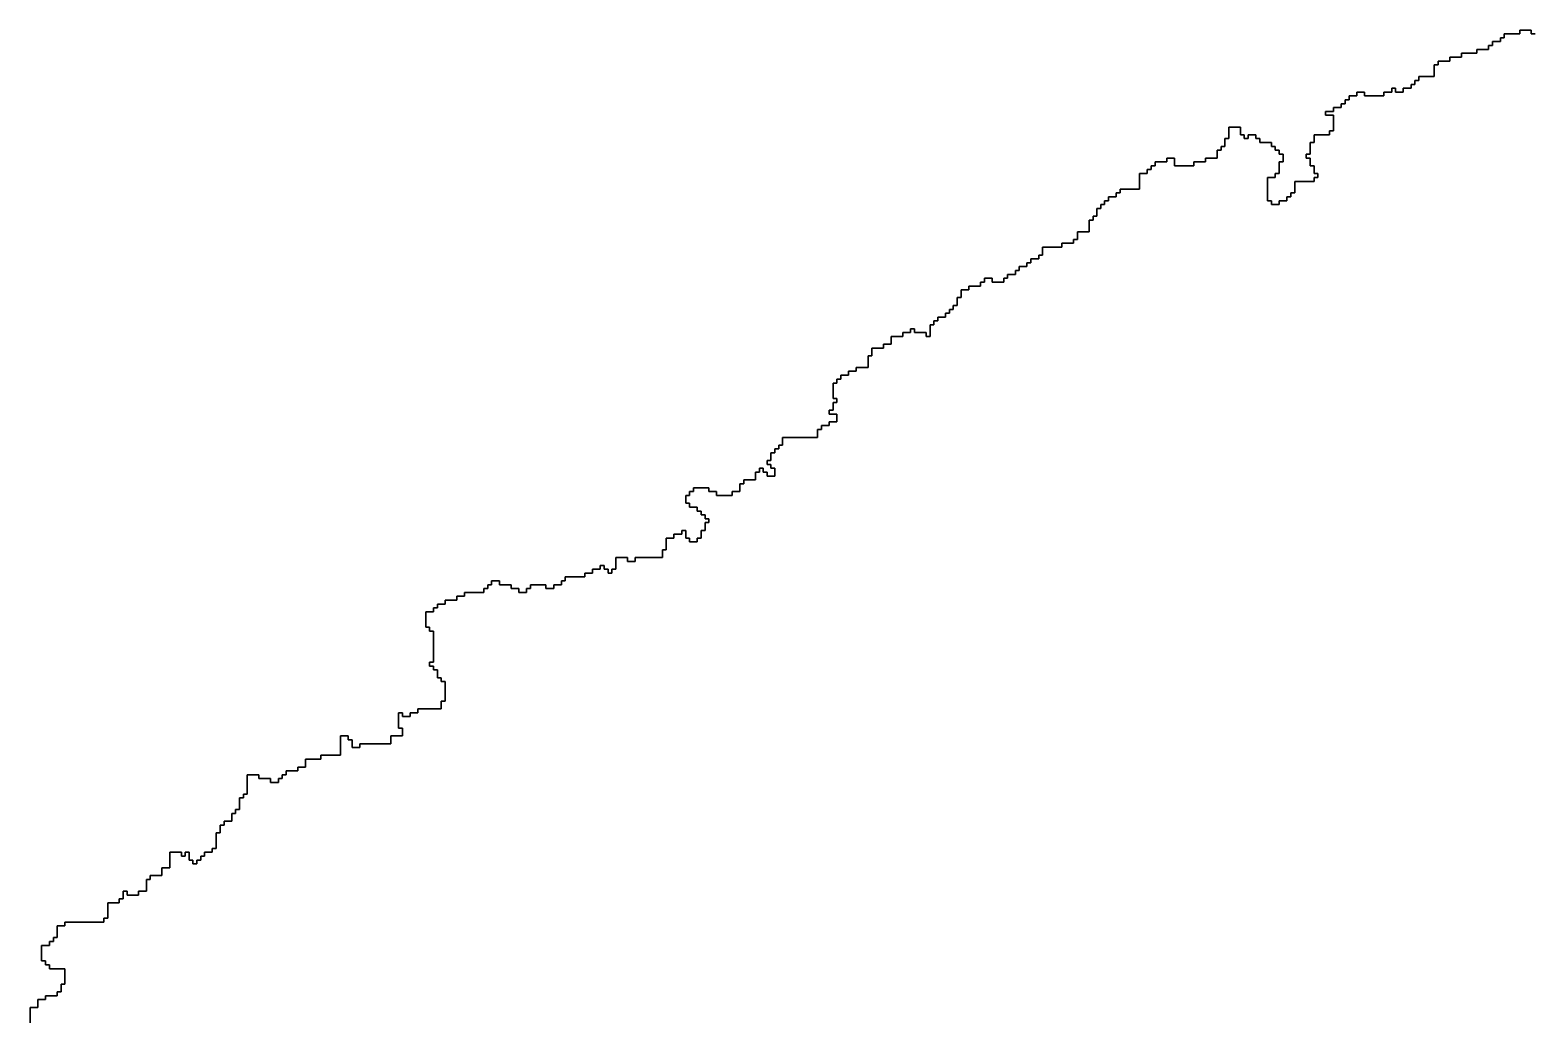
# Model space of a CAD drawing. Header units: inches. Extents: x -98695 to 376223, y 1122520 to 1501782.
# Drawn here: x 309656 to 321598, y 1212778 to 1220674 of the extents above; entities that cross this region are included whole.
import ezdxf

# ---------------------------------------------------------------- set-up
doc = ezdxf.new("R2010")
doc.units = ezdxf.units.IN
doc.header["$MEASUREMENT"] = 0
doc.layers.add('subs1', color=7, linetype='Continuous', true_color=0xc8dcf7)

msp = doc.modelspace()

# ---------------------------------------------------------------- linework, layer by layer
at = {"layer": 'subs1'}
msp.add_lwpolyline([(309656, 1212778), (309656, 1212901), (309717, 1212901), (309717, 1212963), (309779, 1212963), (309779, 1212993), (309872, 1212993), (309872, 1213024), (309902, 1213024), (309902, 1213086), (309933, 1213086), (309933, 1213209), (309810, 1213209), (309810, 1213240), (309779, 1213240), (309779, 1213271), (309748, 1213271), (309748, 1213394), (309810, 1213394), (309810, 1213425), (309841, 1213425), (309841, 1213456), (309872, 1213456), (309872, 1213549), (309933, 1213549), (309933, 1213580), (310242, 1213580), (310242, 1213610), (310273, 1213610), (310273, 1213734), (310365, 1213734), (310365, 1213765), (310396, 1213765), (310396, 1213826), (310427, 1213826), (310427, 1213795), (310519, 1213795), (310519, 1213826), (310581, 1213826), (310581, 1213919), (310612, 1213919), (310612, 1213950), (310704, 1213950), (310704, 1214011), (310766, 1214011), (310766, 1214135), (310859, 1214135), (310859, 1214104), (310889, 1214104), (310889, 1214135), (310920, 1214135), (310920, 1214073), (310951, 1214073), (310951, 1214042), (310982, 1214042), (310982, 1214073), (311013, 1214073), (311013, 1214104), (311044, 1214104), (311044, 1214135), (311105, 1214135), (311105, 1214166), (311136, 1214166), (311136, 1214289), (311167, 1214289), (311167, 1214351), (311198, 1214351), (311198, 1214382), (311260, 1214382), (311260, 1214443), (311290, 1214443), (311290, 1214474), (311321, 1214474), (311321, 1214567), (311352, 1214567), (311352, 1214597), (311383, 1214597), (311383, 1214752), (311476, 1214752), (311476, 1214721), (311568, 1214721), (311568, 1214690), (311630, 1214690), (311630, 1214721), (311661, 1214721), (311661, 1214752), (311691, 1214752), (311691, 1214783), (311784, 1214783), (311784, 1214813), (311846, 1214813), (311846, 1214875), (311969, 1214875), (311969, 1214906), (312123, 1214906), (312123, 1215060), (312185, 1215060), (312185, 1215029), (312216, 1215029), (312216, 1214968), (312278, 1214968), (312278, 1214998), (312524, 1214998), (312524, 1215060), (312617, 1215060), (312617, 1215122), (312586, 1215122), (312586, 1215245), (312617, 1215245), (312617, 1215214), (312679, 1215214), (312679, 1215245), (312740, 1215245), (312740, 1215276), (312925, 1215276), (312925, 1215338), (312956, 1215338), (312956, 1215492), (312925, 1215492), (312925, 1215523), (312895, 1215523), (312895, 1215585), (312864, 1215585), (312864, 1215615), (312833, 1215615), (312833, 1215646), (312864, 1215646), (312864, 1215893), (312833, 1215893), (312833, 1215924), (312802, 1215924), (312802, 1216047), (312864, 1216047), (312864, 1216078), (312895, 1216078), (312895, 1216109), (312956, 1216109), (312956, 1216140), (313049, 1216140), (313049, 1216171), (313110, 1216171), (313110, 1216202), (313265, 1216202), (313265, 1216232), (313296, 1216232), (313296, 1216263), (313326, 1216263), (313326, 1216294), (313388, 1216294), (313388, 1216263), (313481, 1216263), (313481, 1216232), (313542, 1216232), (313542, 1216202), (313604, 1216202), (313604, 1216232), (313635, 1216232), (313635, 1216263), (313758, 1216263), (313758, 1216232), (313820, 1216232), (313820, 1216263), (313882, 1216263), (313882, 1216294), (313912, 1216294), (313912, 1216325), (314067, 1216325), (314067, 1216356), (314128, 1216356), (314128, 1216387), (314190, 1216387), (314190, 1216417), (314221, 1216417), (314221, 1216387), (314252, 1216387), (314252, 1216356), (314283, 1216356), (314283, 1216387), (314313, 1216387), (314313, 1216479), (314406, 1216479), (314406, 1216448), (314468, 1216448), (314468, 1216479), (314684, 1216479), (314684, 1216541), (314714, 1216541), (314714, 1216633), (314776, 1216633), (314776, 1216664), (314838, 1216664), (314838, 1216695), (314869, 1216695), (314869, 1216633), (314900, 1216633), (314900, 1216603), (314961, 1216603), (314961, 1216633), (314992, 1216633), (314992, 1216695), (315023, 1216695), (315023, 1216757), (315054, 1216757), (315054, 1216788), (315023, 1216788), (315023, 1216818), (314992, 1216818), (314992, 1216849), (314961, 1216849), (314961, 1216880), (314900, 1216880), (314900, 1216911), (314869, 1216911), (314869, 1216973), (314900, 1216973), (314900, 1217004), (314930, 1217004), (314930, 1217034), (315054, 1217034), (315054, 1217004), (315115, 1217004), (315115, 1216973), (315239, 1216973), (315239, 1217004), (315301, 1217004), (315301, 1217065), (315331, 1217065), (315331, 1217096), (315424, 1217096), (315424, 1217158), (315455, 1217158), (315455, 1217189), (315486, 1217189), (315486, 1217158), (315517, 1217158), (315517, 1217127), (315578, 1217127), (315578, 1217189), (315547, 1217189), (315547, 1217219), (315517, 1217219), (315517, 1217250), (315547, 1217250), (315547, 1217312), (315578, 1217312), (315578, 1217343), (315609, 1217343), (315609, 1217374), (315640, 1217374), (315640, 1217435), (315918, 1217435), (315918, 1217497), (315948, 1217497), (315948, 1217528), (316010, 1217528), (316010, 1217559), (316072, 1217559), (316072, 1217620), (316010, 1217620), (316010, 1217651), (316041, 1217651), (316041, 1217713), (316072, 1217713), (316072, 1217744), (316041, 1217744), (316041, 1217867), (316072, 1217867), (316072, 1217898), (316103, 1217898), (316103, 1217929), (316164, 1217929), (316164, 1217960), (316226, 1217960), (316226, 1217991), (316319, 1217991), (316319, 1218083), (316349, 1218083), (316349, 1218145), (316442, 1218145), (316442, 1218176), (316504, 1218176), (316504, 1218237), (316596, 1218237), (316596, 1218268), (316658, 1218268), (316658, 1218299), (316689, 1218299), (316689, 1218268), (316781, 1218268), (316781, 1218237), (316812, 1218237), (316812, 1218330), (316843, 1218330), (316843, 1218361), (316874, 1218361), (316874, 1218392), (316935, 1218392), (316935, 1218422), (316966, 1218422), (316966, 1218453), (316997, 1218453), (316997, 1218484), (317028, 1218484), (317028, 1218546), (317059, 1218546), (317059, 1218608), (317121, 1218608), (317121, 1218638), (317213, 1218638), (317213, 1218669), (317244, 1218669), (317244, 1218700), (317306, 1218700), (317306, 1218669), (317398, 1218669), (317398, 1218700), (317429, 1218700), (317429, 1218731), (317491, 1218731), (317491, 1218762), (317522, 1218762), (317522, 1218793), (317583, 1218793), (317583, 1218823), (317614, 1218823), (317614, 1218854), (317676, 1218854), (317676, 1218885), (317707, 1218885), (317707, 1218947), (317861, 1218947), (317861, 1218978), (317953, 1218978), (317953, 1219009), (317984, 1219009), (317984, 1219070), (318077, 1219070), (318077, 1219163), (318108, 1219163), (318108, 1219194), (318138, 1219194), (318138, 1219255), (318169, 1219255), (318169, 1219286), (318200, 1219286), (318200, 1219317), (318231, 1219317), (318231, 1219348), (318293, 1219348), (318293, 1219379), (318324, 1219379), (318324, 1219410), (318478, 1219410), (318478, 1219533), (318539, 1219533), (318539, 1219564), (318570, 1219564), (318570, 1219595), (318601, 1219595), (318601, 1219626), (318694, 1219626), (318694, 1219656), (318755, 1219656), (318755, 1219595), (318910, 1219595), (318910, 1219626), (319002, 1219626), (319002, 1219656), (319095, 1219656), (319095, 1219718), (319126, 1219718), (319126, 1219749), (319156, 1219749), (319156, 1219811), (319187, 1219811), (319187, 1219903), (319280, 1219903), (319280, 1219841), (319311, 1219841), (319311, 1219811), (319342, 1219811), (319342, 1219841), (319403, 1219841), (319403, 1219811), (319434, 1219811), (319434, 1219780), (319527, 1219780), (319527, 1219749), (319557, 1219749), (319557, 1219718), (319588, 1219718), (319588, 1219687), (319619, 1219687), (319619, 1219626), (319588, 1219626), (319588, 1219533), (319557, 1219533), (319557, 1219502), (319496, 1219502), (319496, 1219317), (319527, 1219317), (319527, 1219286), (319588, 1219286), (319588, 1219317), (319650, 1219317), (319650, 1219348), (319681, 1219348), (319681, 1219379), (319712, 1219379), (319712, 1219471), (319866, 1219471), (319866, 1219502), (319897, 1219502), (319897, 1219533), (319866, 1219533), (319866, 1219595), (319835, 1219595), (319835, 1219656), (319804, 1219656), (319804, 1219687), (319835, 1219687), (319835, 1219780), (319866, 1219780), (319866, 1219841), (319989, 1219841), (319989, 1219872), (320020, 1219872), (320020, 1219996), (319958, 1219996), (319958, 1220027), (320020, 1220027), (320020, 1220057), (320082, 1220057), (320082, 1220088), (320113, 1220088), (320113, 1220119), (320144, 1220119), (320144, 1220150), (320205, 1220150), (320205, 1220181), (320267, 1220181), (320267, 1220150), (320421, 1220150), (320421, 1220181), (320483, 1220181), (320483, 1220212), (320514, 1220212), (320514, 1220181), (320575, 1220181), (320575, 1220212), (320637, 1220212), (320637, 1220242), (320668, 1220242), (320668, 1220273), (320699, 1220273), (320699, 1220304), (320822, 1220304), (320822, 1220397), (320853, 1220397), (320853, 1220428), (320946, 1220428), (320946, 1220458), (321038, 1220458), (321038, 1220489), (321161, 1220489), (321161, 1220520), (321254, 1220520), (321254, 1220551), (321285, 1220551), (321285, 1220582), (321347, 1220582), (321347, 1220613), (321377, 1220613), (321377, 1220643), (321501, 1220643), (321501, 1220674), (321593, 1220674), (321593, 1220643), (321624, 1220643)], dxfattribs=at)
msp.add_polyline3d([(321624, 1220643, 0), (321593, 1220643, 0), (321593, 1220674, 0), (321501, 1220674, 0), (321501, 1220643, 0), (321377, 1220643, 0), (321377, 1220613, 0), (321347, 1220613, 0), (321347, 1220582, 0), (321285, 1220582, 0), (321285, 1220551, 0), (321254, 1220551, 0), (321254, 1220520, 0), (321161, 1220520, 0), (321161, 1220489, 0), (321038, 1220489, 0), (321038, 1220458, 0), (320946, 1220458, 0), (320946, 1220428, 0), (320853, 1220428, 0), (320853, 1220397, 0), (320822, 1220397, 0), (320822, 1220304, 0), (320699, 1220304, 0), (320699, 1220273, 0), (320668, 1220273, 0), (320668, 1220242, 0), (320637, 1220242, 0), (320637, 1220212, 0), (320575, 1220212, 0), (320575, 1220181, 0), (320514, 1220181, 0), (320514, 1220212, 0), (320483, 1220212, 0), (320483, 1220181, 0), (320421, 1220181, 0), (320421, 1220150, 0), (320267, 1220150, 0), (320267, 1220181, 0), (320205, 1220181, 0), (320205, 1220150, 0), (320144, 1220150, 0), (320144, 1220119, 0), (320113, 1220119, 0), (320113, 1220088, 0), (320082, 1220088, 0), (320082, 1220057, 0), (320020, 1220057, 0), (320020, 1220027, 0), (319958, 1220027, 0), (319958, 1219996, 0), (320020, 1219996, 0), (320020, 1219872, 0), (319989, 1219872, 0), (319989, 1219841, 0), (319866, 1219841, 0), (319866, 1219780, 0), (319835, 1219780, 0), (319835, 1219687, 0), (319804, 1219687, 0), (319804, 1219656, 0), (319835, 1219656, 0), (319835, 1219595, 0), (319866, 1219595, 0), (319866, 1219533, 0), (319897, 1219533, 0), (319897, 1219502, 0), (319866, 1219502, 0), (319866, 1219471, 0), (319712, 1219471, 0), (319712, 1219379, 0), (319681, 1219379, 0), (319681, 1219348, 0), (319650, 1219348, 0), (319650, 1219317, 0), (319588, 1219317, 0), (319588, 1219286, 0), (319527, 1219286, 0), (319527, 1219317, 0), (319496, 1219317, 0), (319496, 1219502, 0), (319557, 1219502, 0), (319557, 1219533, 0), (319588, 1219533, 0), (319588, 1219626, 0), (319619, 1219626, 0), (319619, 1219687, 0), (319588, 1219687, 0), (319588, 1219718, 0), (319557, 1219718, 0), (319557, 1219749, 0), (319527, 1219749, 0), (319527, 1219780, 0), (319434, 1219780, 0), (319434, 1219811, 0), (319403, 1219811, 0), (319403, 1219841, 0), (319342, 1219841, 0), (319342, 1219811, 0), (319311, 1219811, 0), (319311, 1219841, 0), (319280, 1219841, 0), (319280, 1219903, 0), (319187, 1219903, 0), (319187, 1219811, 0), (319156, 1219811, 0), (319156, 1219749, 0), (319126, 1219749, 0), (319126, 1219718, 0), (319095, 1219718, 0), (319095, 1219656, 0), (319002, 1219656, 0), (319002, 1219626, 0), (318910, 1219626, 0), (318910, 1219595, 0), (318755, 1219595, 0), (318755, 1219656, 0), (318694, 1219656, 0), (318694, 1219626, 0), (318601, 1219626, 0), (318601, 1219595, 0), (318570, 1219595, 0), (318570, 1219564, 0), (318539, 1219564, 0), (318539, 1219533, 0), (318478, 1219533, 0), (318478, 1219410, 0), (318324, 1219410, 0), (318324, 1219379, 0), (318293, 1219379, 0), (318293, 1219348, 0), (318231, 1219348, 0), (318231, 1219317, 0), (318200, 1219317, 0), (318200, 1219286, 0), (318169, 1219286, 0), (318169, 1219255, 0), (318138, 1219255, 0), (318138, 1219194, 0), (318108, 1219194, 0), (318108, 1219163, 0), (318077, 1219163, 0), (318077, 1219070, 0), (317984, 1219070, 0), (317984, 1219009, 0), (317953, 1219009, 0), (317953, 1218978, 0), (317861, 1218978, 0), (317861, 1218947, 0), (317707, 1218947, 0), (317707, 1218885, 0), (317676, 1218885, 0), (317676, 1218854, 0), (317614, 1218854, 0), (317614, 1218823, 0), (317583, 1218823, 0), (317583, 1218793, 0), (317522, 1218793, 0), (317522, 1218762, 0), (317491, 1218762, 0), (317491, 1218731, 0), (317429, 1218731, 0), (317429, 1218700, 0), (317398, 1218700, 0), (317398, 1218669, 0), (317306, 1218669, 0), (317306, 1218700, 0), (317244, 1218700, 0), (317244, 1218669, 0), (317213, 1218669, 0), (317213, 1218638, 0), (317121, 1218638, 0), (317121, 1218608, 0), (317059, 1218608, 0), (317059, 1218546, 0), (317028, 1218546, 0), (317028, 1218484, 0), (316997, 1218484, 0), (316997, 1218453, 0), (316966, 1218453, 0), (316966, 1218422, 0), (316935, 1218422, 0), (316935, 1218392, 0), (316874, 1218392, 0), (316874, 1218361, 0), (316843, 1218361, 0), (316843, 1218330, 0), (316812, 1218330, 0), (316812, 1218237, 0), (316781, 1218237, 0), (316781, 1218268, 0), (316689, 1218268, 0), (316689, 1218299, 0), (316658, 1218299, 0), (316658, 1218268, 0), (316596, 1218268, 0), (316596, 1218237, 0), (316504, 1218237, 0), (316504, 1218176, 0), (316442, 1218176, 0), (316442, 1218145, 0), (316349, 1218145, 0), (316349, 1218083, 0), (316319, 1218083, 0), (316319, 1217991, 0), (316226, 1217991, 0), (316226, 1217960, 0), (316164, 1217960, 0), (316164, 1217929, 0), (316103, 1217929, 0), (316103, 1217898, 0), (316072, 1217898, 0), (316072, 1217867, 0), (316041, 1217867, 0), (316041, 1217744, 0), (316072, 1217744, 0), (316072, 1217713, 0), (316041, 1217713, 0), (316041, 1217651, 0), (316010, 1217651, 0), (316010, 1217620, 0), (316072, 1217620, 0), (316072, 1217559, 0), (316010, 1217559, 0), (316010, 1217528, 0), (315948, 1217528, 0), (315948, 1217497, 0), (315918, 1217497, 0), (315918, 1217435, 0), (315640, 1217435, 0), (315640, 1217374, 0), (315609, 1217374, 0), (315609, 1217343, 0), (315578, 1217343, 0), (315578, 1217312, 0), (315547, 1217312, 0), (315547, 1217250, 0), (315517, 1217250, 0), (315517, 1217219, 0), (315547, 1217219, 0), (315547, 1217189, 0), (315578, 1217189, 0), (315578, 1217127, 0), (315517, 1217127, 0), (315517, 1217158, 0), (315486, 1217158, 0), (315486, 1217189, 0), (315455, 1217189, 0), (315455, 1217158, 0), (315424, 1217158, 0), (315424, 1217096, 0), (315331, 1217096, 0), (315331, 1217065, 0), (315301, 1217065, 0), (315301, 1217004, 0), (315239, 1217004, 0), (315239, 1216973, 0), (315115, 1216973, 0), (315115, 1217004, 0), (315054, 1217004, 0), (315054, 1217034, 0), (314930, 1217034, 0), (314930, 1217004, 0), (314900, 1217004, 0), (314900, 1216973, 0), (314869, 1216973, 0), (314869, 1216911, 0), (314900, 1216911, 0), (314900, 1216880, 0), (314961, 1216880, 0), (314961, 1216849, 0), (314992, 1216849, 0), (314992, 1216818, 0), (315023, 1216818, 0), (315023, 1216788, 0), (315054, 1216788, 0), (315054, 1216757, 0), (315023, 1216757, 0), (315023, 1216695, 0), (314992, 1216695, 0), (314992, 1216633, 0), (314961, 1216633, 0), (314961, 1216603, 0), (314900, 1216603, 0), (314900, 1216633, 0), (314869, 1216633, 0), (314869, 1216695, 0), (314838, 1216695, 0), (314838, 1216664, 0), (314776, 1216664, 0), (314776, 1216633, 0), (314714, 1216633, 0), (314714, 1216541, 0), (314684, 1216541, 0), (314684, 1216479, 0), (314468, 1216479, 0), (314468, 1216448, 0), (314406, 1216448, 0), (314406, 1216479, 0), (314313, 1216479, 0), (314313, 1216387, 0), (314283, 1216387, 0), (314283, 1216356, 0), (314252, 1216356, 0), (314252, 1216387, 0), (314221, 1216387, 0), (314221, 1216417, 0), (314190, 1216417, 0), (314190, 1216387, 0), (314128, 1216387, 0), (314128, 1216356, 0), (314067, 1216356, 0), (314067, 1216325, 0), (313912, 1216325, 0), (313912, 1216294, 0), (313882, 1216294, 0), (313882, 1216263, 0), (313820, 1216263, 0), (313820, 1216232, 0), (313758, 1216232, 0), (313758, 1216263, 0), (313635, 1216263, 0), (313635, 1216232, 0), (313604, 1216232, 0), (313604, 1216202, 0), (313542, 1216202, 0), (313542, 1216232, 0), (313481, 1216232, 0), (313481, 1216263, 0), (313388, 1216263, 0), (313388, 1216294, 0), (313326, 1216294, 0), (313326, 1216263, 0), (313296, 1216263, 0), (313296, 1216232, 0), (313265, 1216232, 0), (313265, 1216202, 0), (313110, 1216202, 0), (313110, 1216171, 0), (313049, 1216171, 0), (313049, 1216140, 0), (312956, 1216140, 0), (312956, 1216109, 0), (312895, 1216109, 0), (312895, 1216078, 0), (312864, 1216078, 0), (312864, 1216047, 0), (312802, 1216047, 0), (312802, 1215924, 0), (312833, 1215924, 0), (312833, 1215893, 0), (312864, 1215893, 0), (312864, 1215646, 0), (312833, 1215646, 0), (312833, 1215615, 0), (312864, 1215615, 0), (312864, 1215585, 0), (312895, 1215585, 0), (312895, 1215523, 0), (312925, 1215523, 0), (312925, 1215492, 0), (312956, 1215492, 0), (312956, 1215338, 0), (312925, 1215338, 0), (312925, 1215276, 0), (312740, 1215276, 0), (312740, 1215245, 0), (312679, 1215245, 0), (312679, 1215214, 0), (312617, 1215214, 0), (312617, 1215245, 0), (312586, 1215245, 0), (312586, 1215122, 0), (312617, 1215122, 0), (312617, 1215060, 0), (312524, 1215060, 0), (312524, 1214998, 0), (312278, 1214998, 0), (312278, 1214968, 0), (312216, 1214968, 0), (312216, 1215029, 0), (312185, 1215029, 0), (312185, 1215060, 0), (312123, 1215060, 0), (312123, 1214906, 0), (311969, 1214906, 0), (311969, 1214875, 0), (311846, 1214875, 0), (311846, 1214813, 0), (311784, 1214813, 0), (311784, 1214783, 0), (311691, 1214783, 0), (311691, 1214752, 0), (311661, 1214752, 0), (311661, 1214721, 0), (311630, 1214721, 0), (311630, 1214690, 0), (311568, 1214690, 0), (311568, 1214721, 0), (311476, 1214721, 0), (311476, 1214752, 0), (311383, 1214752, 0), (311383, 1214597, 0), (311352, 1214597, 0), (311352, 1214567, 0), (311321, 1214567, 0), (311321, 1214474, 0), (311290, 1214474, 0), (311290, 1214443, 0), (311260, 1214443, 0), (311260, 1214382, 0), (311198, 1214382, 0), (311198, 1214351, 0), (311167, 1214351, 0), (311167, 1214289, 0), (311136, 1214289, 0), (311136, 1214166, 0), (311105, 1214166, 0), (311105, 1214135, 0), (311044, 1214135, 0), (311044, 1214104, 0), (311013, 1214104, 0), (311013, 1214073, 0), (310982, 1214073, 0), (310982, 1214042, 0), (310951, 1214042, 0), (310951, 1214073, 0), (310920, 1214073, 0), (310920, 1214135, 0), (310889, 1214135, 0), (310889, 1214104, 0), (310859, 1214104, 0), (310859, 1214135, 0), (310766, 1214135, 0), (310766, 1214011, 0), (310704, 1214011, 0), (310704, 1213950, 0), (310612, 1213950, 0), (310612, 1213919, 0), (310581, 1213919, 0), (310581, 1213826, 0), (310519, 1213826, 0), (310519, 1213795, 0), (310427, 1213795, 0), (310427, 1213826, 0), (310396, 1213826, 0), (310396, 1213765, 0), (310365, 1213765, 0), (310365, 1213734, 0), (310273, 1213734, 0), (310273, 1213610, 0), (310242, 1213610, 0), (310242, 1213580, 0), (309933, 1213580, 0), (309933, 1213549, 0), (309872, 1213549, 0), (309872, 1213456, 0), (309841, 1213456, 0), (309841, 1213425, 0), (309810, 1213425, 0), (309810, 1213394, 0), (309748, 1213394, 0), (309748, 1213271, 0), (309779, 1213271, 0), (309779, 1213240, 0), (309810, 1213240, 0), (309810, 1213209, 0), (309933, 1213209, 0), (309933, 1213086, 0), (309902, 1213086, 0), (309902, 1213024, 0), (309872, 1213024, 0), (309872, 1212993, 0), (309779, 1212993, 0), (309779, 1212963, 0), (309717, 1212963, 0), (309717, 1212901, 0), (309656, 1212901, 0), (309656, 1212778, 0)], dxfattribs=at)

doc.saveas('drawing.dxf')
